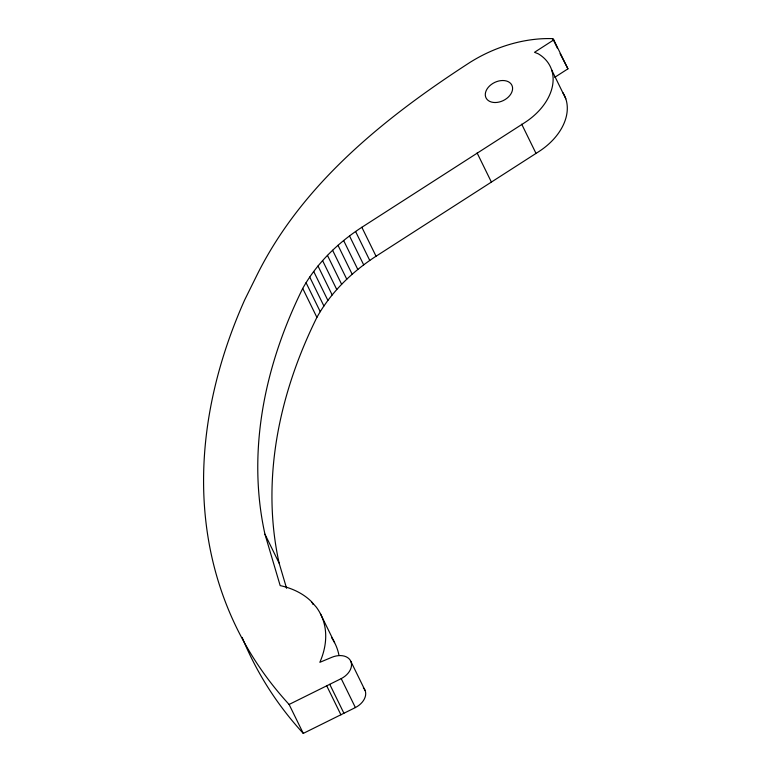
<?xml version="1.0" encoding="UTF-8"?>
<svg xmlns="http://www.w3.org/2000/svg" width="772" height="772" viewBox="0 0 772 772"><rect width="100%" height="100%" fill="white"/><g stroke="black" fill="none" stroke-linecap="round" stroke-linejoin="round"><path stroke-width="1.16" d="M364.992 690.255L350.816 661.314A16.723 11.657 -26.1 0 0 331.825 657.31L319.83 662.328A95.41 66.517 -26.1 0 0 316.231 607.062L310.923 601.098A95.41 66.517 -26.1 0 0 280.178 585.601L264.96 534.214A579.743 404.181 -26.1 0 1 302.72 288.438C316.684 263.348 337.895 242.833 361.856 227.286L524.767 122.584A57.089 39.806 -26.1 0 0 538.277 53.808L534.513 52.303L553.765 39.883L567.941 68.824L554.769 77.316M286.576 588.274L279.136 563.155A579.743 404.181 -26.1 0 1 316.896 317.379C330.86 292.289 352.071 271.773 376.041 256.227L538.943 151.524A57.089 39.806 -26.1 0 0 562.817 92.553M363.342 687.813A16.723 11.657 -26.1 0 1 355.39 707.567L303.28 733.4L289.104 704.46L341.214 678.627A16.723 11.657 -26.1 0 0 350.816 661.314M289.104 704.46A651.655 454.312 -26.1 0 1 244.637 300.009L256.005 277.042C301.312 184.17 385.44 117.045 470.544 62.04L473.13 60.477A111.506 77.731 -26.1 0 1 552.733 38.639L553.765 39.883M567.941 68.824L560.076 53.654M552.733 38.639L557.452 48.289M551.642 69.885L565.818 98.826M521.698 124.176L535.874 153.117M477.115 152.943L491.291 181.883M361.856 227.286L376.041 256.227M355.583 231.504L369.759 260.444M349.504 235.914L363.68 264.854M343.637 240.526L357.812 269.467M338.001 245.313L352.177 274.253M332.597 250.263L346.773 279.203M327.453 255.368L341.639 284.308M322.59 260.618L336.766 289.558M317.996 265.993L332.172 294.933M313.702 271.474L327.888 300.414M309.726 277.052L323.902 305.992M306.059 282.706L320.235 311.656M302.72 288.438L316.896 317.379M320.409 613.701L334.585 642.642M311.975 602.285L313.027 604.428M341.214 678.627L355.39 707.567M264.96 534.214L279.136 563.155M329.75 684.32L343.926 713.26M326.759 685.893L340.935 714.833M303.28 733.4A651.655 454.312 -26.1 0 1 242.147 637.402M331.719 637.836A95.41 66.517 -26.1 0 1 338.976 655.37M495.026 102.531A14.388 10.026 -26.1 0 0 512.232 86.097A14.388 10.026 -26.1 0 0 489.583 85.943A14.388 10.026 -26.1 0 0 495.026 102.531"/></g></svg>
